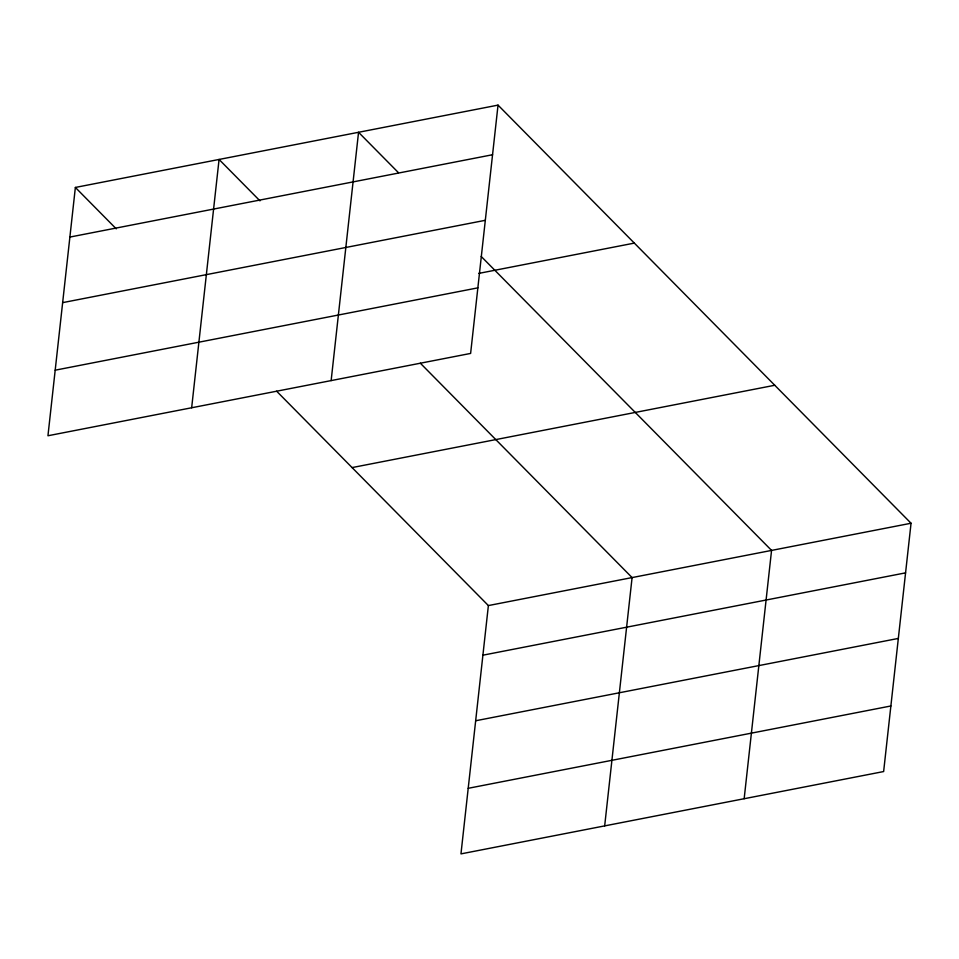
<?xml version="1.0" encoding="UTF-8"?>
<svg xmlns="http://www.w3.org/2000/svg" width="959" height="959" viewBox="0 0 959 959"><rect width="100%" height="100%" fill="white"/><g stroke="black" fill="none" stroke-linecap="round" stroke-linejoin="round"><path stroke-width="1.44" d="M75.365 187.449L47.95 435.758L470.617 353.427L498.033 105.118L75.365 187.449L116.255 228.841M191.656 407.767L219.072 159.458L259.961 200.851M331.143 380.591L358.546 132.294L398.393 172.62M276.636 391.2L488.383 605.573L460.967 853.882L883.635 771.551L911.05 523.242L498.033 105.118M604.673 825.891L632.089 577.582L420.342 363.209M744.16 798.715L771.563 550.406L481.214 256.473M69.887 237.065L492.554 154.735M62.647 302.636L485.314 220.306M478.697 273.411L634.331 243.107M55.19 370.186L477.858 287.856M352.085 467.584L774.752 385.266M488.383 605.573L911.05 523.242M482.904 655.189L905.572 572.859M475.664 720.76L898.331 638.43M468.208 788.31L890.875 705.98"/></g></svg>
